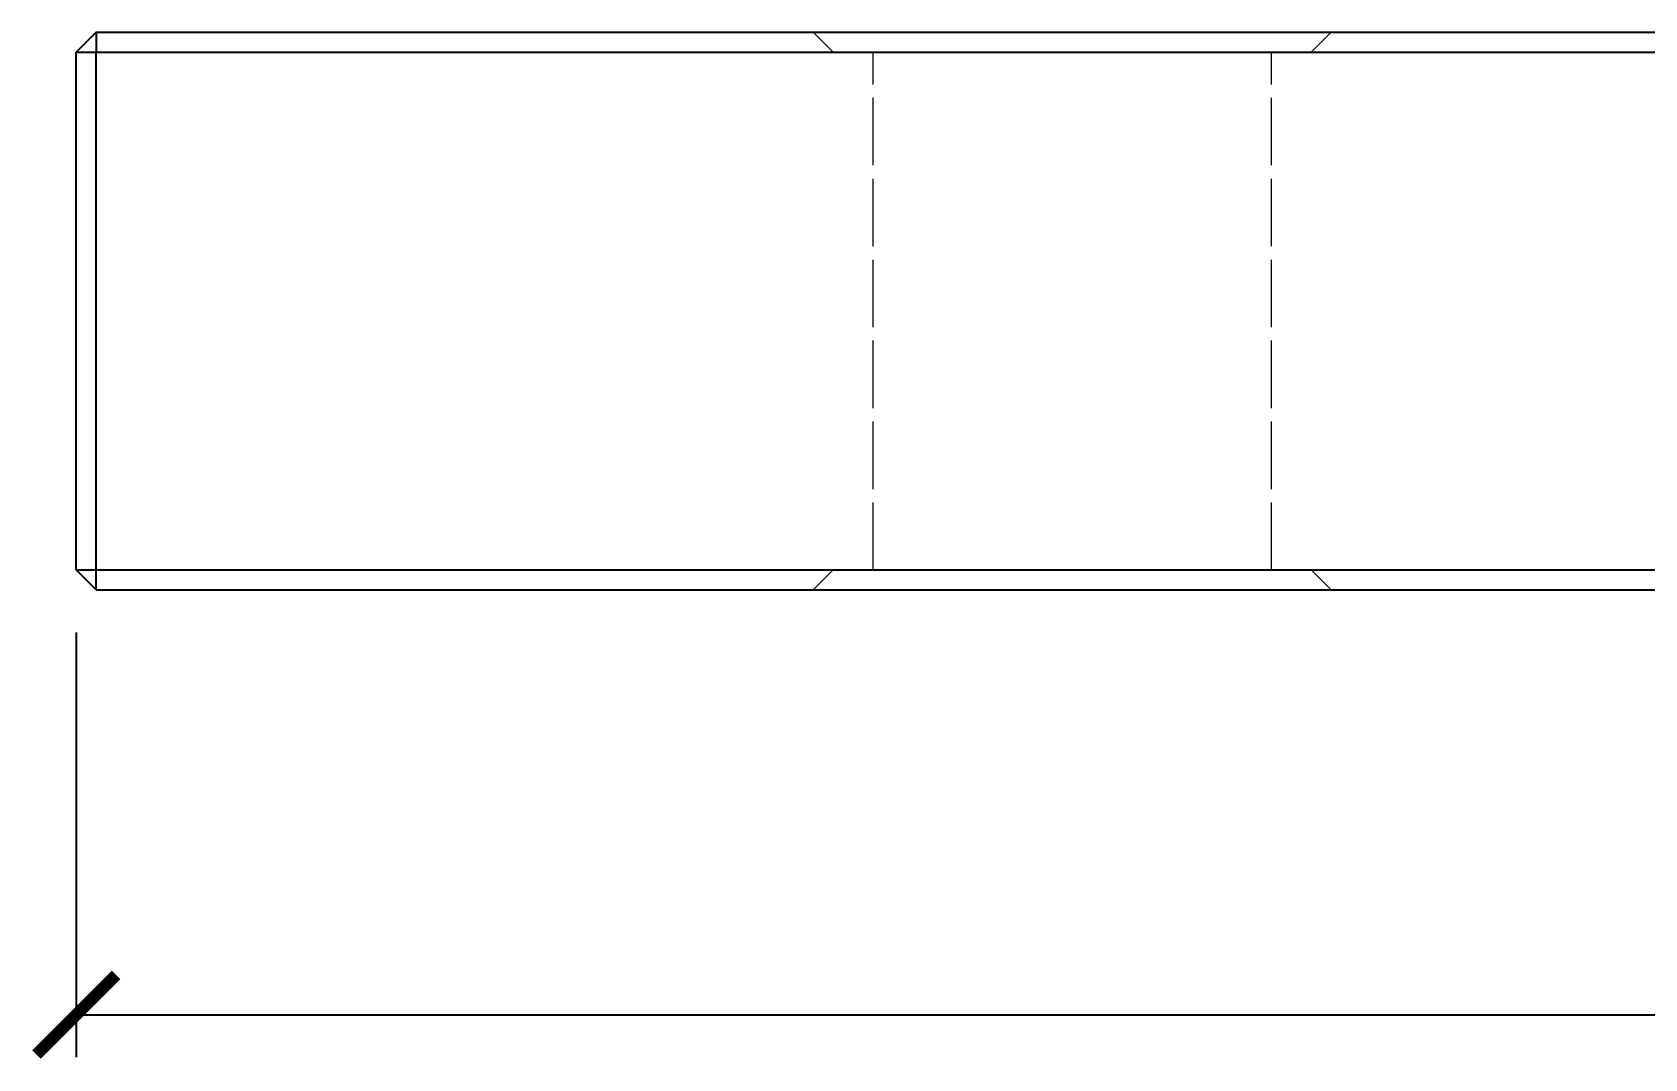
# Model space of a CAD drawing. Header units: millimetres. Extents: x 7 to 422, y 36 to 182.
# Drawn here: x 69.28 to 89.52, y 117.28 to 130.17 of the extents above; entities that cross this region are included whole.
import ezdxf

# ---------------------------------------------------------------- set-up
doc = ezdxf.new("R2010")
doc.units = ezdxf.units.MM
doc.header["$LTSCALE"] = 0.666667
doc.linetypes.add('DASHED', pattern=[1.524, 1.27, -0.254])
for name, color, linetype, lineweight in [('DIMENSIONS', 7, 'CONTINUOUS', 18), ('HIDDEN', 7, 'DASHED', 13), ('VISIBLE', 7, 'CONTINUOUS', 25)]:
    doc.layers.add(name, color=color, linetype=linetype, lineweight=lineweight)
doc.styles.add('CJK', font='Arial Unicode.ttf')
doc.styles.add('OpenSansCondensed-Light', font='OpenSansCondensed-Light.ttf')
doc.dimstyles.new('EZDXF', dxfattribs={"dimtxt": 0.25, "dimasz": 0.175, "dimexe": 0.375, "dimexo": 0.125, "dimgap": 0.1, "dimtad": 1, "dimlfac": 100, "dimzin": 12, "dimdsep": 46, "dimtxsty": 'OpenSansCondensed-Light', "dimblk": 'ARCHTICK', "dimcen": 2.5, "dimazin": 3, "dimtfac": 0.5, "dimtmove": 2, "dimatfit": 3})

# ---------------------------------------------------------------- blocks, each defined once
blk = doc.blocks.new('_ARCHTICK')
at = {"color": 0, "linetype": 'BYBLOCK', "const_width": 0.15}
blk.add_lwpolyline([(-0.5, -0.5), (0.5, 0.5)], dxfattribs=at)

msp = doc.modelspace()

# ---------------------------------------------------------------- linework, layer by layer
at = {"layer": 'HIDDEN'}
for p, q in [((79.08333, 130.16667), (79.33333, 129.91667)), ((85.33333, 129.91667), (85.58333, 130.16667)), ((79.83333, 123.41667), (79.83333, 129.91667)), ((84.83333, 123.41667), (84.83333, 129.91667)), ((79.33333, 123.41667), (79.08333, 123.16667)), ((85.58333, 123.16667), (85.33333, 123.41667))]:
    msp.add_line(p, q, dxfattribs=at)
for points in [[(79.08333, 130.16667), (79.16482, 130.16667), (79.40518, 130.16667), (79.79238, 130.16667), (80.30699, 130.16667), (80.92321, 130.16667), (81.61014, 130.16667), (82.33333, 130.16667), (83.05653, 130.16667), (83.74346, 130.16667), (84.35968, 130.16667), (84.87429, 130.16667), (85.26148, 130.16667), (85.50185, 130.16667), (85.58333, 130.16667)], [(79.33333, 129.91667), (79.40855, 129.91667), (79.63043, 129.91667), (79.98784, 129.91667), (80.46286, 129.91667), (81.03168, 129.91667), (81.66577, 129.91667), (82.33333, 129.91667), (83.0009, 129.91667), (83.63498, 129.91667), (84.2038, 129.91667), (84.67883, 129.91667), (85.03624, 129.91667), (85.25812, 129.91667), (85.33333, 129.91667)], [(84.83333, 129.91667), (84.77065, 129.91667), (84.58576, 129.91667), (84.28791, 129.91667), (83.89206, 129.91667), (83.41804, 129.91667), (82.88964, 129.91667), (82.33333, 129.91667), (81.77703, 129.91667), (81.24862, 129.91667), (80.77461, 129.91667), (80.37875, 129.91667), (80.08091, 129.91667), (79.89601, 129.91667), (79.83333, 129.91667)], [(85.33333, 123.41667), (85.25812, 123.41667), (85.03624, 123.41667), (84.67883, 123.41667), (84.2038, 123.41667), (83.63498, 123.41667), (83.0009, 123.41667), (82.33333, 123.41667), (81.66577, 123.41667), (81.03168, 123.41667), (80.46286, 123.41667), (79.98784, 123.41667), (79.63043, 123.41667), (79.40855, 123.41667), (79.33333, 123.41667)], [(84.83333, 123.41667), (84.77065, 123.41667), (84.58576, 123.41667), (84.28791, 123.41667), (83.89206, 123.41667), (83.41804, 123.41667), (82.88964, 123.41667), (82.33333, 123.41667), (81.77703, 123.41667), (81.24862, 123.41667), (80.77461, 123.41667), (80.37875, 123.41667), (80.08091, 123.41667), (79.89601, 123.41667), (79.83333, 123.41667)], [(85.58333, 123.16667), (85.50185, 123.16667), (85.26148, 123.16667), (84.87429, 123.16667), (84.35968, 123.16667), (83.74346, 123.16667), (83.05653, 123.16667), (82.33333, 123.16667), (81.61014, 123.16667), (80.92321, 123.16667), (80.30699, 123.16667), (79.79238, 123.16667), (79.40518, 123.16667), (79.16482, 123.16667), (79.08333, 123.16667)]]:
    msp.add_lwpolyline(points, dxfattribs=at)
at = {"layer": 'VISIBLE'}
for p, q in [((70.08333, 130.16667), (69.83333, 129.91667)), ((70.08333, 130.16667), (70.08333, 129.91667)), ((70.08333, 130.16667), (144.58333, 130.16667)), ((69.83333, 123.41667), (69.83333, 129.91667)), ((69.83333, 129.91667), (70.08333, 129.91667)), ((70.08333, 123.41667), (70.08333, 129.91667)), ((70.08333, 129.91667), (144.58333, 129.91667)), ((69.83333, 123.41667), (70.08333, 123.41667)), ((70.08333, 123.16667), (69.83333, 123.41667)), ((70.08333, 123.16667), (70.08333, 123.41667)), ((70.08333, 123.41667), (144.58333, 123.41667)), ((70.08333, 123.16667), (144.58333, 123.16667))]:
    msp.add_line(p, q, dxfattribs=at)

# ---------------------------------------------------------------- dimensions: what is measured, and where the dimension line sits
at = {"layer": 'DIMENSIONS'}
msp.add_linear_dim(base=(69.83333, 117.83333), p1=(69.83333, 123.16667), p2=(144.83333, 123.16667), dimstyle='EZDXF', override={"dimtxt": 1.733333, "dimasz": 1, "dimexe": 0.533333, "dimexo": 0.533333, "dimgap": 0.666667, "dimdec": 4, "dimlfac": 1, "dimzin": 8, "dimtxsty": 'CJK', "dimclrd": 7, "dimclre": 7, "dimclrt": 7}, dxfattribs=at).render()

doc.saveas('drawing.dxf')
